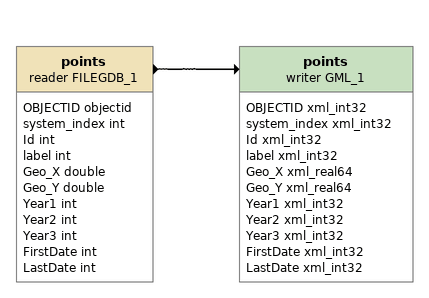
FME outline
points (reader FILEGDB_1)
    attributes: OBJECTID objectid, system_index int, Id int, label int, Geo_X double, Geo_Y double, Year1 int, Year2 int, Year3 int, FirstDate int, LastDate int
    -> points (writer GML_1)
points (writer GML_1)
    attributes: OBJECTID xml_int32, system_index xml_int32, Id xml_int32, label xml_int32, Geo_X xml_real64, Geo_Y xml_real64, Year1 xml_int32, Year2 xml_int32, Year3 xml_int32, FirstDate xml_int32, LastDate xml_int32
